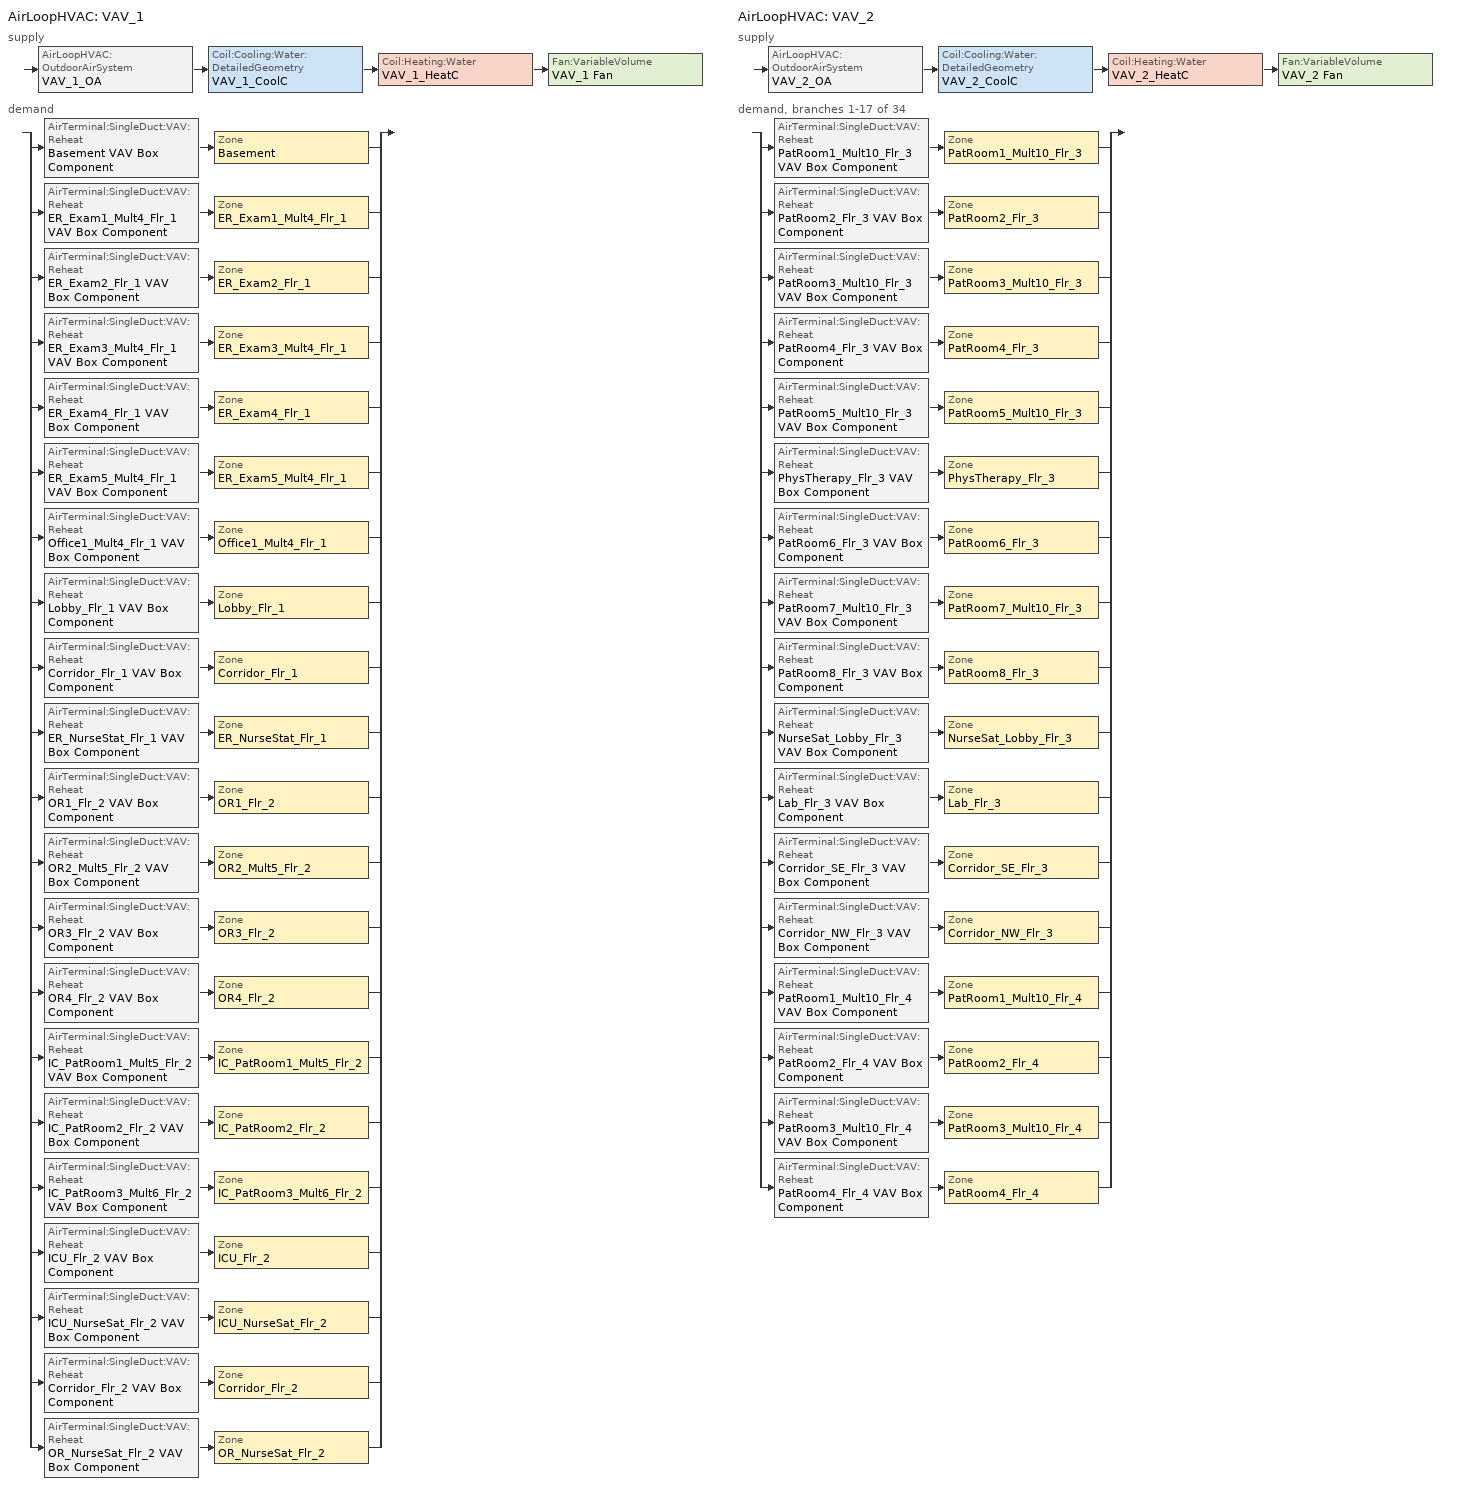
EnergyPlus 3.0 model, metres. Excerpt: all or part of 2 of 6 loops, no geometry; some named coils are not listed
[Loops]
AirLoopHVAC 'VAV_1'
 supply: AirLoopHVAC:OutdoorAirSystem 'VAV_1_OA' > Coil:Cooling:Water:DetailedGeometry 'VAV_1_CoolC' > Coil:Heating:Water 'VAV_1_HeatC' > Fan:VariableVolume 'VAV_1 Fan'
 demand: split
  | AirTerminal:SingleDuct:VAV:Reheat 'Basement VAV Box Component' > Zone 'Basement'
  | AirTerminal:SingleDuct:VAV:Reheat 'ER_Exam1_Mult4_Flr_1 VAV Box Component' > Zone 'ER_Exam1_Mult4_Flr_1'
  | AirTerminal:SingleDuct:VAV:Reheat 'ER_Exam2_Flr_1 VAV Box Component' > Zone 'ER_Exam2_Flr_1'
  | AirTerminal:SingleDuct:VAV:Reheat 'ER_Exam3_Mult4_Flr_1 VAV Box Component' > Zone 'ER_Exam3_Mult4_Flr_1'
  | AirTerminal:SingleDuct:VAV:Reheat 'ER_Exam4_Flr_1 VAV Box Component' > Zone 'ER_Exam4_Flr_1'
  | AirTerminal:SingleDuct:VAV:Reheat 'ER_Exam5_Mult4_Flr_1 VAV Box Component' > Zone 'ER_Exam5_Mult4_Flr_1'
  | AirTerminal:SingleDuct:VAV:Reheat 'Office1_Mult4_Flr_1 VAV Box Component' > Zone 'Office1_Mult4_Flr_1'
  | AirTerminal:SingleDuct:VAV:Reheat 'Lobby_Flr_1 VAV Box Component' > Zone 'Lobby_Flr_1'
  | AirTerminal:SingleDuct:VAV:Reheat 'Corridor_Flr_1 VAV Box Component' > Zone 'Corridor_Flr_1'
  | AirTerminal:SingleDuct:VAV:Reheat 'ER_NurseStat_Flr_1 VAV Box Component' > Zone 'ER_NurseStat_Flr_1'
  | AirTerminal:SingleDuct:VAV:Reheat 'OR1_Flr_2 VAV Box Component' > Zone 'OR1_Flr_2'
  | AirTerminal:SingleDuct:VAV:Reheat 'OR2_Mult5_Flr_2 VAV Box Component' > Zone 'OR2_Mult5_Flr_2'
  | AirTerminal:SingleDuct:VAV:Reheat 'OR3_Flr_2 VAV Box Component' > Zone 'OR3_Flr_2'
  | AirTerminal:SingleDuct:VAV:Reheat 'OR4_Flr_2 VAV Box Component' > Zone 'OR4_Flr_2'
  | AirTerminal:SingleDuct:VAV:Reheat 'IC_PatRoom1_Mult5_Flr_2 VAV Box Component' > Zone 'IC_PatRoom1_Mult5_Flr_2'
  | AirTerminal:SingleDuct:VAV:Reheat 'IC_PatRoom2_Flr_2 VAV Box Component' > Zone 'IC_PatRoom2_Flr_2'
  | AirTerminal:SingleDuct:VAV:Reheat 'IC_PatRoom3_Mult6_Flr_2 VAV Box Component' > Zone 'IC_PatRoom3_Mult6_Flr_2'
  | AirTerminal:SingleDuct:VAV:Reheat 'ICU_Flr_2 VAV Box Component' > Zone 'ICU_Flr_2'
  | AirTerminal:SingleDuct:VAV:Reheat 'ICU_NurseSat_Flr_2 VAV Box Component' > Zone 'ICU_NurseSat_Flr_2'
  | AirTerminal:SingleDuct:VAV:Reheat 'Corridor_Flr_2 VAV Box Component' > Zone 'Corridor_Flr_2'
  | AirTerminal:SingleDuct:VAV:Reheat 'OR_NurseSat_Flr_2 VAV Box Component' > Zone 'OR_NurseSat_Flr_2'
AirLoopHVAC 'VAV_2'
 supply: AirLoopHVAC:OutdoorAirSystem 'VAV_2_OA' > Coil:Cooling:Water:DetailedGeometry 'VAV_2_CoolC' > Coil:Heating:Water 'VAV_2_HeatC' > Fan:VariableVolume 'VAV_2 Fan'
 demand, branches 1-17 of 34: split
  | AirTerminal:SingleDuct:VAV:Reheat 'PatRoom1_Mult10_Flr_3 VAV Box Component' > Zone 'PatRoom1_Mult10_Flr_3'
  | AirTerminal:SingleDuct:VAV:Reheat 'PatRoom2_Flr_3 VAV Box Component' > Zone 'PatRoom2_Flr_3'
  | AirTerminal:SingleDuct:VAV:Reheat 'PatRoom3_Mult10_Flr_3 VAV Box Component' > Zone 'PatRoom3_Mult10_Flr_3'
  | AirTerminal:SingleDuct:VAV:Reheat 'PatRoom4_Flr_3 VAV Box Component' > Zone 'PatRoom4_Flr_3'
  | AirTerminal:SingleDuct:VAV:Reheat 'PatRoom5_Mult10_Flr_3 VAV Box Component' > Zone 'PatRoom5_Mult10_Flr_3'
  | AirTerminal:SingleDuct:VAV:Reheat 'PhysTherapy_Flr_3 VAV Box Component' > Zone 'PhysTherapy_Flr_3'
  | AirTerminal:SingleDuct:VAV:Reheat 'PatRoom6_Flr_3 VAV Box Component' > Zone 'PatRoom6_Flr_3'
  | AirTerminal:SingleDuct:VAV:Reheat 'PatRoom7_Mult10_Flr_3 VAV Box Component' > Zone 'PatRoom7_Mult10_Flr_3'
  | AirTerminal:SingleDuct:VAV:Reheat 'PatRoom8_Flr_3 VAV Box Component' > Zone 'PatRoom8_Flr_3'
  | AirTerminal:SingleDuct:VAV:Reheat 'NurseSat_Lobby_Flr_3 VAV Box Component' > Zone 'NurseSat_Lobby_Flr_3'
  | AirTerminal:SingleDuct:VAV:Reheat 'Lab_Flr_3 VAV Box Component' > Zone 'Lab_Flr_3'
  | AirTerminal:SingleDuct:VAV:Reheat 'Corridor_SE_Flr_3 VAV Box Component' > Zone 'Corridor_SE_Flr_3'
  | AirTerminal:SingleDuct:VAV:Reheat 'Corridor_NW_Flr_3 VAV Box Component' > Zone 'Corridor_NW_Flr_3'
  | AirTerminal:SingleDuct:VAV:Reheat 'PatRoom1_Mult10_Flr_4 VAV Box Component' > Zone 'PatRoom1_Mult10_Flr_4'
  | AirTerminal:SingleDuct:VAV:Reheat 'PatRoom2_Flr_4 VAV Box Component' > Zone 'PatRoom2_Flr_4'
  | AirTerminal:SingleDuct:VAV:Reheat 'PatRoom3_Mult10_Flr_4 VAV Box Component' > Zone 'PatRoom3_Mult10_Flr_4'
  | AirTerminal:SingleDuct:VAV:Reheat 'PatRoom4_Flr_4 VAV Box Component' > Zone 'PatRoom4_Flr_4'
[ComponentCost:LineItem]
Name | Line Item Type | Item | Cost per Each | Quantity | Cost per Unit of Output Capacity
People:Basement | General | Basement | 1 | 100.5884
LIGHTING EQUIP:Basement | Lights | Basement |  |  | 1
ElectricEquipment:Basement:MiscPlug | General | Basement | 1 | 30.1765
Infiltration:ER_Exam1_Mult4_Flr_1 | General | ER_Exam1_Mult4_Flr_1 | 1 | 0.0317
People:ER_Exam1_Mult4_Flr_1 | General | ER_Exam1_Mult4_Flr_1 | 1 | 8.0045
LIGHTING EQUIP:ER_Exam1_Mult4_Flr_1 | Lights | ER_Exam1_Mult4_Flr_1 |  |  | 1
ElectricEquipment:ER_Exam1_Mult4_Flr_1:MiscPlug | General | ER_Exam1_Mult4_Flr_1 | 1 | 2.3991
Infiltration:ER_Exam2_Flr_1 | General | ER_Exam2_Flr_1 | 1 | 0.0139
People:ER_Exam2_Flr_1 | General | ER_Exam2_Flr_1 | 1 | 2.0011
LIGHTING EQUIP:ER_Exam2_Flr_1 | Lights | ER_Exam2_Flr_1 |  |  | 1
ElectricEquipment:ER_Exam2_Flr_1:MiscPlug | General | ER_Exam2_Flr_1 | 1 | 0.5998
Infiltration:ER_Exam3_Mult4_Flr_1 | General | ER_Exam3_Mult4_Flr_1 | 1 | 0.0238
People:ER_Exam3_Mult4_Flr_1 | General | ER_Exam3_Mult4_Flr_1 | 1 | 8.0045
LIGHTING EQUIP:ER_Exam3_Mult4_Flr_1 | Lights | ER_Exam3_Mult4_Flr_1 |  |  | 1
ElectricEquipment:ER_Exam3_Mult4_Flr_1:MiscPlug | General | ER_Exam3_Mult4_Flr_1 | 1 | 2.3991
Infiltration:ER_Exam4_Flr_1 | General | ER_Exam4_Flr_1 | 1 | 0.0139
People:ER_Exam4_Flr_1 | General | ER_Exam4_Flr_1 | 1 | 2.0011
LIGHTING EQUIP:ER_Exam4_Flr_1 | Lights | ER_Exam4_Flr_1 |  |  | 1
ElectricEquipment:ER_Exam4_Flr_1:MiscPlug | General | ER_Exam4_Flr_1 | 1 | 0.5998
Infiltration:ER_Exam5_Mult4_Flr_1 | General | ER_Exam5_Mult4_Flr_1 | 1 | 0.0317
People:ER_Exam5_Mult4_Flr_1 | General | ER_Exam5_Mult4_Flr_1 | 1 | 8.0045
LIGHTING EQUIP:ER_Exam5_Mult4_Flr_1 | Lights | ER_Exam5_Mult4_Flr_1 |  |  | 1
ElectricEquipment:ER_Exam5_Mult4_Flr_1:MiscPlug | General | ER_Exam5_Mult4_Flr_1 | 1 | 2.3991
Infiltration:Office1_Mult4_Flr_1 | General | Office1_Mult4_Flr_1 | 1 | 0.0159
People:Office1_Mult4_Flr_1 | General | Office1_Mult4_Flr_1 | 1 | 3.9967
LIGHTING EQUIP:Office1_Mult4_Flr_1 | Lights | Office1_Mult4_Flr_1 |  |  | 1
ElectricEquipment:Office1_Mult4_Flr_1:MiscPlug | General | Office1_Mult4_Flr_1 | 1 | 0.4498
Infiltration:Lobby_Flr_1 | General | Lobby_Flr_1 | 1 | 0.1224
People:Lobby_Flr_1 | General | Lobby_Flr_1 | 1 | 79.3448
LIGHTING EQUIP:Lobby_Flr_1 | Lights | Lobby_Flr_1 |  |  | 1
ElectricEquipment:Lobby_Flr_1:MiscPlug | General | Lobby_Flr_1 | 1 | 11.9017
Infiltration:Corridor_Flr_1 | General | Corridor_Flr_1 | 1 | 0.027
People:Corridor_Flr_1 | General | Corridor_Flr_1 | 1 | 6.1455
LIGHTING EQUIP:Corridor_Flr_1 | Lights | Corridor_Flr_1 |  |  | 1
Infiltration:ER_NurseStat_Flr_1 | General | ER_NurseStat_Flr_1 | 1 | 0.0293
People:ER_NurseStat_Flr_1 | General | ER_NurseStat_Flr_1 | 1 | 26.5656
LIGHTING EQUIP:ER_NurseStat_Flr_1 | Lights | ER_NurseStat_Flr_1 |  |  | 1
ElectricEquipment:ER_NurseStat_Flr_1:MiscPlug | General | ER_NurseStat_Flr_1 | 1 | 9.9714
Infiltration:OR1_Flr_2 | General | OR1_Flr_2 | 1 | 0.0198
People:OR1_Flr_2 | General | OR1_Flr_2 | 1 | 2.9989
LIGHTING EQUIP:OR1_Flr_2 | Lights | OR1_Flr_2 |  |  | 1
ElectricEquipment:OR1_Flr_2:MiscPlug | General | OR1_Flr_2 | 1 | 2.9588
Infiltration:OR2_Mult5_Flr_2 | General | OR2_Mult5_Flr_2 | 1 | 0.0397
People:OR2_Mult5_Flr_2 | General | OR2_Mult5_Flr_2 | 1 | 14.9946
LIGHTING EQUIP:OR2_Mult5_Flr_2 | Lights | OR2_Mult5_Flr_2 |  |  | 1
ElectricEquipment:OR2_Mult5_Flr_2:MiscPlug | General | OR2_Mult5_Flr_2 | 1 | 14.7939
Infiltration:OR3_Flr_2 | General | OR3_Flr_2 | 1 | 0.0119
People:OR3_Flr_2 | General | OR3_Flr_2 | 1 | 2.9989
LIGHTING EQUIP:OR3_Flr_2 | Lights | OR3_Flr_2 |  |  | 1
ElectricEquipment:OR3_Flr_2:MiscPlug | General | OR3_Flr_2 | 1 | 2.9588
People:OR4_Flr_2 | General | OR4_Flr_2 | 1 | 11.9956
LIGHTING EQUIP:OR4_Flr_2 | Lights | OR4_Flr_2 |  |  | 1
ElectricEquipment:OR4_Flr_2:MiscPlug | General | OR4_Flr_2 | 1 | 11.8351
Infiltration:IC_PatRoom1_Mult5_Flr_2 | General | IC_PatRoom1_Mult5_Flr_2 | 1 | 0.0297
People:IC_PatRoom1_Mult5_Flr_2 | General | IC_PatRoom1_Mult5_Flr_2 | 1 | 10.0022
LIGHTING EQUIP:IC_PatRoom1_Mult5_Flr_2 | Lights | IC_PatRoom1_Mult5_Flr_2 |  |  | 1
ElectricEquipment:IC_PatRoom1_Mult5_Flr_2:MiscPlug | General | IC_PatRoom1_Mult5_Flr_2 | 1 | 3.3738
Infiltration:IC_PatRoom2_Flr_2 | General | IC_PatRoom2_Flr_2 | 1 | 0.0139
People:IC_PatRoom2_Flr_2 | General | IC_PatRoom2_Flr_2 | 1 | 2.0011
LIGHTING EQUIP:IC_PatRoom2_Flr_2 | Lights | IC_PatRoom2_Flr_2 |  |  | 1
ElectricEquipment:IC_PatRoom2_Flr_2:MiscPlug | General | IC_PatRoom2_Flr_2 | 1 | 0.8997
Infiltration:IC_PatRoom3_Mult6_Flr_2 | General | IC_PatRoom3_Mult6_Flr_2 | 1 | 0.0357
People:IC_PatRoom3_Mult6_Flr_2 | General | IC_PatRoom3_Mult6_Flr_2 | 1 | 12.0026
LIGHTING EQUIP:IC_PatRoom3_Mult6_Flr_2 | Lights | IC_PatRoom3_Mult6_Flr_2 |  |  | 1
ElectricEquipment:IC_PatRoom3_Mult6_Flr_2:MiscPlug | General | IC_PatRoom3_Mult6_Flr_2 | 1 | 4.0485
Infiltration:ICU_Flr_2 | General | ICU_Flr_2 | 1 | 0.0659
People:ICU_Flr_2 | General | ICU_Flr_2 | 1 | 13.2862
LIGHTING EQUIP:ICU_Flr_2 | Lights | ICU_Flr_2 |  |  | 1
ElectricEquipment:ICU_Flr_2:MiscPlug | General | ICU_Flr_2 | 1 | 19.9479
People:ICU_NurseSat_Flr_2 | General | ICU_NurseSat_Flr_2 | 1 | 35.9797
LIGHTING EQUIP:ICU_NurseSat_Flr_2 | Lights | ICU_NurseSat_Flr_2 |  |  | 1
ElectricEquipment:ICU_NurseSat_Flr_2:MiscPlug | General | ICU_NurseSat_Flr_2 | 1 | 5.397
Infiltration:Corridor_Flr_2 | General | Corridor_Flr_2 | 1 | 0.027
People:Corridor_Flr_2 | General | Corridor_Flr_2 | 1 | 6.1455
LIGHTING EQUIP:Corridor_Flr_2 | Lights | Corridor_Flr_2 |  |  | 1
Infiltration:OR_NurseSat_Flr_2 | General | OR_NurseSat_Flr_2 | 1 | 0.06
People:OR_NurseSat_Flr_2 | General | OR_NurseSat_Flr_2 | 1 | 54.4802
LIGHTING EQUIP:OR_NurseSat_Flr_2 | Lights | OR_NurseSat_Flr_2 |  |  | 1
ElectricEquipment:OR_NurseSat_Flr_2:MiscPlug | General | OR_NurseSat_Flr_2 | 1 | 8.172
Infiltration:PatRoom1_Mult10_Flr_3 | General | PatRoom1_Mult10_Flr_3 | 1 | 0.0595
People:PatRoom1_Mult10_Flr_3 | General | PatRoom1_Mult10_Flr_3 | 1 | 15.0085
LIGHTING EQUIP:PatRoom1_Mult10_Flr_3 | Lights | PatRoom1_Mult10_Flr_3 |  |  | 1
ElectricEquipment:PatRoom1_Mult10_Flr_3:MiscPlug | General | PatRoom1_Mult10_Flr_3 | 1 | 1.6869
Infiltration:PatRoom2_Flr_3 | General | PatRoom2_Flr_3 | 1 | 0.0157
People:PatRoom2_Flr_3 | General | PatRoom2_Flr_3 | 1 | 1.5015
LIGHTING EQUIP:PatRoom2_Flr_3 | Lights | PatRoom2_Flr_3 |  |  | 1
ElectricEquipment:PatRoom2_Flr_3:MiscPlug | General | PatRoom2_Flr_3 | 1 | 0.2811
Infiltration:PatRoom3_Mult10_Flr_3 | General | PatRoom3_Mult10_Flr_3 | 1 | 0.0575
People:PatRoom3_Mult10_Flr_3 | General | PatRoom3_Mult10_Flr_3 | 1 | 14.9945
LIGHTING EQUIP:PatRoom3_Mult10_Flr_3 | Lights | PatRoom3_Mult10_Flr_3 |  |  | 1
ElectricEquipment:PatRoom3_Mult10_Flr_3:MiscPlug | General | PatRoom3_Mult10_Flr_3 | 1 | 1.6308
Infiltration:PatRoom4_Flr_3 | General | PatRoom4_Flr_3 | 1 | 0.0157
People:PatRoom4_Flr_3 | General | PatRoom4_Flr_3 | 1 | 1.5015
LIGHTING EQUIP:PatRoom4_Flr_3 | Lights | PatRoom4_Flr_3 |  |  | 1
ElectricEquipment:PatRoom4_Flr_3:MiscPlug | General | PatRoom4_Flr_3 | 1 | 0.2811
Infiltration:PatRoom5_Mult10_Flr_3 | General | PatRoom5_Mult10_Flr_3 | 1 | 0.0595
People:PatRoom5_Mult10_Flr_3 | General | PatRoom5_Mult10_Flr_3 | 1 | 15.0085
LIGHTING EQUIP:PatRoom5_Mult10_Flr_3 | Lights | PatRoom5_Mult10_Flr_3 |  |  | 1
ElectricEquipment:PatRoom5_Mult10_Flr_3:MiscPlug | General | PatRoom5_Mult10_Flr_3 | 1 | 1.6869
People:PhysTherapy_Flr_3 | General | PhysTherapy_Flr_3 | 1 | 105.0106
LIGHTING EQUIP:PhysTherapy_Flr_3 | Lights | PhysTherapy_Flr_3 |  |  | 1
ElectricEquipment:PhysTherapy_Flr_3:MiscPlug | General | PhysTherapy_Flr_3 | 1 | 7.877
Infiltration:PatRoom6_Flr_3 | General | PatRoom6_Flr_3 | 1 | 0.0139
People:PatRoom6_Flr_3 | General | PatRoom6_Flr_3 | 1 | 1.4995
LIGHTING EQUIP:PatRoom6_Flr_3 | Lights | PatRoom6_Flr_3 |  |  | 1
ElectricEquipment:PatRoom6_Flr_3:MiscPlug | General | PatRoom6_Flr_3 | 1 | 0.2249
Infiltration:PatRoom7_Mult10_Flr_3 | General | PatRoom7_Mult10_Flr_3 | 1 | 0.0575
People:PatRoom7_Mult10_Flr_3 | General | PatRoom7_Mult10_Flr_3 | 1 | 14.9945
LIGHTING EQUIP:PatRoom7_Mult10_Flr_3 | Lights | PatRoom7_Mult10_Flr_3 |  |  | 1
ElectricEquipment:PatRoom7_Mult10_Flr_3:MiscPlug | General | PatRoom7_Mult10_Flr_3 | 1 | 1.6308
Infiltration:PatRoom8_Flr_3 | General | PatRoom8_Flr_3 | 1 | 0.0139
People:PatRoom8_Flr_3 | General | PatRoom8_Flr_3 | 1 | 1.4995
LIGHTING EQUIP:PatRoom8_Flr_3 | Lights | PatRoom8_Flr_3 |  |  | 1
ElectricEquipment:PatRoom8_Flr_3:MiscPlug | General | PatRoom8_Flr_3 | 1 | 0.2249
People:NurseSat_Lobby_Flr_3 | General | NurseSat_Lobby_Flr_3 | 1 | 48.7323
LIGHTING EQUIP:NurseSat_Lobby_Flr_3 | Lights | NurseSat_Lobby_Flr_3 |  |  | 1
ElectricEquipment:NurseSat_Lobby_Flr_3:MiscPlug | General | NurseSat_Lobby_Flr_3 | 1 | 7.3098
People:Lab_Flr_3 | General | Lab_Flr_3 | 1 | 71.2506
LIGHTING EQUIP:Lab_Flr_3 | Lights | Lab_Flr_3 |  |  | 1
ElectricEquipment:Lab_Flr_3:MiscPlug | General | Lab_Flr_3 | 1 | 8.5469
Infiltration:Corridor_SE_Flr_3 | General | Corridor_SE_Flr_3 | 1 | 0.0134
People:Corridor_SE_Flr_3 | General | Corridor_SE_Flr_3 | 1 | 6.1205
LIGHTING EQUIP:Corridor_SE_Flr_3 | Lights | Corridor_SE_Flr_3 |  |  | 1
Infiltration:Corridor_NW_Flr_3 | General | Corridor_NW_Flr_3 | 1 | 0.0134
People:Corridor_NW_Flr_3 | General | Corridor_NW_Flr_3 | 1 | 6.1205
LIGHTING EQUIP:Corridor_NW_Flr_3 | Lights | Corridor_NW_Flr_3 |  |  | 1
Infiltration:PatRoom1_Mult10_Flr_4 | General | PatRoom1_Mult10_Flr_4 | 1 | 0.0595
People:PatRoom1_Mult10_Flr_4 | General | PatRoom1_Mult10_Flr_4 | 1 | 15.0085
LIGHTING EQUIP:PatRoom1_Mult10_Flr_4 | Lights | PatRoom1_Mult10_Flr_4 |  |  | 1
ElectricEquipment:PatRoom1_Mult10_Flr_4:MiscPlug | General | PatRoom1_Mult10_Flr_4 | 1 | 1.6869
Infiltration:PatRoom2_Flr_4 | General | PatRoom2_Flr_4 | 1 | 0.0157
People:PatRoom2_Flr_4 | General | PatRoom2_Flr_4 | 1 | 1.5015
LIGHTING EQUIP:PatRoom2_Flr_4 | Lights | PatRoom2_Flr_4 |  |  | 1
ElectricEquipment:PatRoom2_Flr_4:MiscPlug | General | PatRoom2_Flr_4 | 1 | 0.2811
Infiltration:PatRoom3_Mult10_Flr_4 | General | PatRoom3_Mult10_Flr_4 | 1 | 0.0575
People:PatRoom3_Mult10_Flr_4 | General | PatRoom3_Mult10_Flr_4 | 1 | 14.9945
LIGHTING EQUIP:PatRoom3_Mult10_Flr_4 | Lights | PatRoom3_Mult10_Flr_4 |  |  | 1
ElectricEquipment:PatRoom3_Mult10_Flr_4:MiscPlug | General | PatRoom3_Mult10_Flr_4 | 1 | 1.6308
Infiltration:PatRoom4_Flr_4 | General | PatRoom4_Flr_4 | 1 | 0.0157
People:PatRoom4_Flr_4 | General | PatRoom4_Flr_4 | 1 | 1.5015
LIGHTING EQUIP:PatRoom4_Flr_4 | Lights | PatRoom4_Flr_4 |  |  | 1
ElectricEquipment:PatRoom4_Flr_4:MiscPlug | General | PatRoom4_Flr_4 | 1 | 0.2811
[Sizing:Zone] Zone Cooling Design Supply Air Temperature {C}=14; Zone Heating Design Supply Air Temperature {C}=40; Zone Cooling Design Supply Air Humidity Ratio {kg-H20/kg-air}=0.0085; Zone Heating Design Supply Air Humidity Ratio {kg-H20/kg-air}=0.008; Outdoor Air Method=Flow/Zone; Outside Air Flow per Zone Floor Area=0; Zone Sizing Factor=0; Cooling Design Air Flow Method {Flow/Zone | DesignDay}=DesignDay; Cooling Design Air Flow Rate=0; Cooling Minimum Air Flow=0; Cooling Minimum Air Flow Fraction=0; Heating Design Air Flow Method {Flow/Zone | DesignDay}=DesignDay; Heating Design Air Flow Rate=0
Name | Outside Air Flow per Zone {m3/s}
Basement | 1.00588
ER_Exam1_Mult4_Flr_1; ER_Exam2_Flr_1; ER_Exam3_Mult4_Flr_1; ER_Exam4_Flr_1; ER_Exam5_Mult4_Flr_1; IC_PatRoom2_Flr_2; PatRoom6_Flr_3; PatRoom8_Flr_3 | 0.06609
Office1_Mult4_Flr_1 | 0.00999172
Lobby_Flr_1 | 0.793448
Corridor_Flr_1; Corridor_Flr_2 | 0.142258
ER_NurseStat_Flr_1 | 2.92997
OR1_Flr_2; OR2_Mult5_Flr_2; OR3_Flr_2 | 0.19826
OR4_Flr_2 | 0.79308
IC_PatRoom1_Mult5_Flr_2; IC_PatRoom3_Mult6_Flr_2; PatRoom1_Mult10_Flr_3; PatRoom5_Mult10_Flr_3; PatRoom1_Mult10_Flr_4 | 0.04956
ICU_Flr_2 | 1.46535
ICU_NurseSat_Flr_2 | 0.359797
OR_NurseSat_Flr_2 | 0.544802
PatRoom2_Flr_3; PatRoom4_Flr_3; PatRoom2_Flr_4; PatRoom4_Flr_4 | 0.08262
PatRoom3_Mult10_Flr_3; PatRoom7_Mult10_Flr_3; PatRoom3_Mult10_Flr_4 | 0.04792
PhysTherapy_Flr_3 | 0.840085
NurseSat_Lobby_Flr_3 | 0.487323
Lab_Flr_3 | 0.712506
Corridor_SE_Flr_3; Corridor_NW_Flr_3 | 0.141677
[ZoneControl:Thermostat] Control Type Schedule=Dual Zone Control Type Sched
Name | Zone | Control 1
Basement Thermostat | Basement | Basement DualSPSched
ER_Exam1_Mult4_Flr_1 Thermostat | ER_Exam1_Mult4_Flr_1 | ER_Exam1_Mult4_Flr_1 DualSPSched
ER_Exam2_Flr_1 Thermostat | ER_Exam2_Flr_1 | ER_Exam2_Flr_1 DualSPSched
ER_Exam3_Mult4_Flr_1 Thermostat | ER_Exam3_Mult4_Flr_1 | ER_Exam3_Mult4_Flr_1 DualSPSched
ER_Exam4_Flr_1 Thermostat | ER_Exam4_Flr_1 | ER_Exam4_Flr_1 DualSPSched
ER_Exam5_Mult4_Flr_1 Thermostat | ER_Exam5_Mult4_Flr_1 | ER_Exam5_Mult4_Flr_1 DualSPSched
Office1_Mult4_Flr_1 Thermostat | Office1_Mult4_Flr_1 | Office1_Mult4_Flr_1 DualSPSched
Lobby_Flr_1 Thermostat | Lobby_Flr_1 | Lobby_Flr_1 DualSPSched
Corridor_Flr_1 Thermostat | Corridor_Flr_1 | Corridor_Flr_1 DualSPSched
ER_NurseStat_Flr_1 Thermostat | ER_NurseStat_Flr_1 | ER_NurseStat_Flr_1 DualSPSched
OR1_Flr_2 Thermostat | OR1_Flr_2 | OR1_Flr_2 DualSPSched
OR2_Mult5_Flr_2 Thermostat | OR2_Mult5_Flr_2 | OR2_Mult5_Flr_2 DualSPSched
OR3_Flr_2 Thermostat | OR3_Flr_2 | OR3_Flr_2 DualSPSched
OR4_Flr_2 Thermostat | OR4_Flr_2 | OR4_Flr_2 DualSPSched
IC_PatRoom1_Mult5_Flr_2 Thermostat | IC_PatRoom1_Mult5_Flr_2 | IC_PatRoom1_Mult5_Flr_2 DualSPSched
IC_PatRoom2_Flr_2 Thermostat | IC_PatRoom2_Flr_2 | IC_PatRoom2_Flr_2 DualSPSched
IC_PatRoom3_Mult6_Flr_2 Thermostat | IC_PatRoom3_Mult6_Flr_2 | IC_PatRoom3_Mult6_Flr_2 DualSPSched
ICU_Flr_2 Thermostat | ICU_Flr_2 | ICU_Flr_2 DualSPSched
ICU_NurseSat_Flr_2 Thermostat | ICU_NurseSat_Flr_2 | ICU_NurseSat_Flr_2 DualSPSched
Corridor_Flr_2 Thermostat | Corridor_Flr_2 | Corridor_Flr_2 DualSPSched
OR_NurseSat_Flr_2 Thermostat | OR_NurseSat_Flr_2 | OR_NurseSat_Flr_2 DualSPSched
PatRoom1_Mult10_Flr_3 Thermostat | PatRoom1_Mult10_Flr_3 | PatRoom1_Mult10_Flr_3 DualSPSched
PatRoom2_Flr_3 Thermostat | PatRoom2_Flr_3 | PatRoom2_Flr_3 DualSPSched
PatRoom3_Mult10_Flr_3 Thermostat | PatRoom3_Mult10_Flr_3 | PatRoom3_Mult10_Flr_3 DualSPSched
PatRoom4_Flr_3 Thermostat | PatRoom4_Flr_3 | PatRoom4_Flr_3 DualSPSched
PatRoom5_Mult10_Flr_3 Thermostat | PatRoom5_Mult10_Flr_3 | PatRoom5_Mult10_Flr_3 DualSPSched
PhysTherapy_Flr_3 Thermostat | PhysTherapy_Flr_3 | PhysTherapy_Flr_3 DualSPSched
PatRoom6_Flr_3 Thermostat | PatRoom6_Flr_3 | PatRoom6_Flr_3 DualSPSched
PatRoom7_Mult10_Flr_3 Thermostat | PatRoom7_Mult10_Flr_3 | PatRoom7_Mult10_Flr_3 DualSPSched
PatRoom8_Flr_3 Thermostat | PatRoom8_Flr_3 | PatRoom8_Flr_3 DualSPSched
NurseSat_Lobby_Flr_3 Thermostat | NurseSat_Lobby_Flr_3 | NurseSat_Lobby_Flr_3 DualSPSched
Lab_Flr_3 Thermostat | Lab_Flr_3 | Lab_Flr_3 DualSPSched
Corridor_SE_Flr_3 Thermostat | Corridor_SE_Flr_3 | Corridor_SE_Flr_3 DualSPSched
Corridor_NW_Flr_3 Thermostat | Corridor_NW_Flr_3 | Corridor_NW_Flr_3 DualSPSched
PatRoom1_Mult10_Flr_4 Thermostat | PatRoom1_Mult10_Flr_4 | PatRoom1_Mult10_Flr_4 DualSPSched
PatRoom2_Flr_4 Thermostat | PatRoom2_Flr_4 | PatRoom2_Flr_4 DualSPSched
PatRoom3_Mult10_Flr_4 Thermostat | PatRoom3_Mult10_Flr_4 | PatRoom3_Mult10_Flr_4 DualSPSched
PatRoom4_Flr_4 Thermostat | PatRoom4_Flr_4 | PatRoom4_Flr_4 DualSPSched
[ThermostatSetpoint:DualSetpoint] Heating Setpoint Temperature Schedule=HtgSetP_Sch; Cooling Setpoint Temperature Schedule=ClgSetP_Sch
Basement DualSPSched; ER_Exam1_Mult4_Flr_1 DualSPSched; ER_Exam2_Flr_1 DualSPSched; ER_Exam3_Mult4_Flr_1 DualSPSched; ER_Exam4_Flr_1 DualSPSched; ER_Exam5_Mult4_Flr_1 DualSPSched; Office1_Mult4_Flr_1 DualSPSched; Lobby_Flr_1 DualSPSched; Corridor_Flr_1 DualSPSched; ER_NurseStat_Flr_1 DualSPSched; OR1_Flr_2 DualSPSched; OR2_Mult5_Flr_2 DualSPSched; OR3_Flr_2 DualSPSched; OR4_Flr_2 DualSPSched; IC_PatRoom1_Mult5_Flr_2 DualSPSched; IC_PatRoom2_Flr_2 DualSPSched; IC_PatRoom3_Mult6_Flr_2 DualSPSched; ICU_Flr_2 DualSPSched; ICU_NurseSat_Flr_2 DualSPSched; Corridor_Flr_2 DualSPSched; OR_NurseSat_Flr_2 DualSPSched; PatRoom1_Mult10_Flr_3 DualSPSched; PatRoom2_Flr_3 DualSPSched; PatRoom3_Mult10_Flr_3 DualSPSched; PatRoom4_Flr_3 DualSPSched; PatRoom5_Mult10_Flr_3 DualSPSched; PhysTherapy_Flr_3 DualSPSched; PatRoom6_Flr_3 DualSPSched; PatRoom7_Mult10_Flr_3 DualSPSched; PatRoom8_Flr_3 DualSPSched; NurseSat_Lobby_Flr_3 DualSPSched; Lab_Flr_3 DualSPSched; Corridor_SE_Flr_3 DualSPSched; Corridor_NW_Flr_3 DualSPSched; PatRoom1_Mult10_Flr_4 DualSPSched; PatRoom2_Flr_4 DualSPSched; PatRoom3_Mult10_Flr_4 DualSPSched; PatRoom4_Flr_4 DualSPSched
[Zone equipment]
Basement: Basement VAV Box Component
ER_Exam1_Mult4_Flr_1: ER_Exam1_Mult4_Flr_1 VAV Box Component
ER_Exam2_Flr_1: ER_Exam2_Flr_1 VAV Box Component
ER_Exam3_Mult4_Flr_1: ER_Exam3_Mult4_Flr_1 VAV Box Component
ER_Exam4_Flr_1: ER_Exam4_Flr_1 VAV Box Component
ER_Exam5_Mult4_Flr_1: ER_Exam5_Mult4_Flr_1 VAV Box Component
Office1_Mult4_Flr_1: Office1_Mult4_Flr_1 VAV Box Component
Lobby_Flr_1: Lobby_Flr_1 VAV Box Component
Corridor_Flr_1: Corridor_Flr_1 VAV Box Component
ER_NurseStat_Flr_1: ER_NurseStat_Flr_1 VAV Box Component
OR1_Flr_2: OR1_Flr_2 VAV Box Component
OR2_Mult5_Flr_2: OR2_Mult5_Flr_2 VAV Box Component
OR3_Flr_2: OR3_Flr_2 VAV Box Component
OR4_Flr_2: OR4_Flr_2 VAV Box Component
IC_PatRoom1_Mult5_Flr_2: IC_PatRoom1_Mult5_Flr_2 VAV Box Component
IC_PatRoom2_Flr_2: IC_PatRoom2_Flr_2 VAV Box Component
IC_PatRoom3_Mult6_Flr_2: IC_PatRoom3_Mult6_Flr_2 VAV Box Component
ICU_Flr_2: ICU_Flr_2 VAV Box Component
ICU_NurseSat_Flr_2: ICU_NurseSat_Flr_2 VAV Box Component
Corridor_Flr_2: Corridor_Flr_2 VAV Box Component
OR_NurseSat_Flr_2: OR_NurseSat_Flr_2 VAV Box Component
PatRoom1_Mult10_Flr_3: PatRoom1_Mult10_Flr_3 VAV Box Component
PatRoom2_Flr_3: PatRoom2_Flr_3 VAV Box Component
PatRoom3_Mult10_Flr_3: PatRoom3_Mult10_Flr_3 VAV Box Component
PatRoom4_Flr_3: PatRoom4_Flr_3 VAV Box Component
PatRoom5_Mult10_Flr_3: PatRoom5_Mult10_Flr_3 VAV Box Component
PhysTherapy_Flr_3: PhysTherapy_Flr_3 VAV Box Component
PatRoom6_Flr_3: PatRoom6_Flr_3 VAV Box Component
PatRoom7_Mult10_Flr_3: PatRoom7_Mult10_Flr_3 VAV Box Component
PatRoom8_Flr_3: PatRoom8_Flr_3 VAV Box Component
NurseSat_Lobby_Flr_3: NurseSat_Lobby_Flr_3 VAV Box Component
Lab_Flr_3: Lab_Flr_3 VAV Box Component
Corridor_SE_Flr_3: Corridor_SE_Flr_3 VAV Box Component
Corridor_NW_Flr_3: Corridor_NW_Flr_3 VAV Box Component
PatRoom1_Mult10_Flr_4: PatRoom1_Mult10_Flr_4 VAV Box Component
PatRoom2_Flr_4: PatRoom2_Flr_4 VAV Box Component
PatRoom3_Mult10_Flr_4: PatRoom3_Mult10_Flr_4 VAV Box Component
PatRoom4_Flr_4: PatRoom4_Flr_4 VAV Box Component
[AirTerminal:SingleDuct:VAV:Reheat] Availability Schedule=ALWAYS_ON; Maximum Air Flow Rate {m3/s}=AUTOSIZE; Zone Minimum Air Flow Fraction=0.3; Maximum Hot Water or Steam Flow Rate {m3/s}=AUTOSIZE; Minimum Hot Water or Steam Flow Rate {m3/s}=0; Convergence Tolerance=0.001; Damper Heating Action=Reverse
Name | Reheat Coil
Basement VAV Box Component | Basement VAV Box Reheat Coil
ER_Exam1_Mult4_Flr_1 VAV Box Component | ER_Exam1_Mult4_Flr_1 VAV Box Reheat Coil
ER_Exam2_Flr_1 VAV Box Component | ER_Exam2_Flr_1 VAV Box Reheat Coil
ER_Exam3_Mult4_Flr_1 VAV Box Component | ER_Exam3_Mult4_Flr_1 VAV Box Reheat Coil
ER_Exam4_Flr_1 VAV Box Component | ER_Exam4_Flr_1 VAV Box Reheat Coil
ER_Exam5_Mult4_Flr_1 VAV Box Component | ER_Exam5_Mult4_Flr_1 VAV Box Reheat Coil
Office1_Mult4_Flr_1 VAV Box Component | Office1_Mult4_Flr_1 VAV Box Reheat Coil
Lobby_Flr_1 VAV Box Component | Lobby_Flr_1 VAV Box Reheat Coil
Corridor_Flr_1 VAV Box Component | Corridor_Flr_1 VAV Box Reheat Coil
ER_NurseStat_Flr_1 VAV Box Component | ER_NurseStat_Flr_1 VAV Box Reheat Coil
OR1_Flr_2 VAV Box Component | OR1_Flr_2 VAV Box Reheat Coil
OR2_Mult5_Flr_2 VAV Box Component | OR2_Mult5_Flr_2 VAV Box Reheat Coil
OR3_Flr_2 VAV Box Component | OR3_Flr_2 VAV Box Reheat Coil
OR4_Flr_2 VAV Box Component | OR4_Flr_2 VAV Box Reheat Coil
IC_PatRoom1_Mult5_Flr_2 VAV Box Component | IC_PatRoom1_Mult5_Flr_2 VAV Box Reheat Coil
IC_PatRoom2_Flr_2 VAV Box Component | IC_PatRoom2_Flr_2 VAV Box Reheat Coil
IC_PatRoom3_Mult6_Flr_2 VAV Box Component | IC_PatRoom3_Mult6_Flr_2 VAV Box Reheat Coil
ICU_Flr_2 VAV Box Component | ICU_Flr_2 VAV Box Reheat Coil
ICU_NurseSat_Flr_2 VAV Box Component | ICU_NurseSat_Flr_2 VAV Box Reheat Coil
Corridor_Flr_2 VAV Box Component | Corridor_Flr_2 VAV Box Reheat Coil
OR_NurseSat_Flr_2 VAV Box Component | OR_NurseSat_Flr_2 VAV Box Reheat Coil
PatRoom1_Mult10_Flr_3 VAV Box Component | PatRoom1_Mult10_Flr_3 VAV Box Reheat Coil
PatRoom2_Flr_3 VAV Box Component | PatRoom2_Flr_3 VAV Box Reheat Coil
PatRoom3_Mult10_Flr_3 VAV Box Component | PatRoom3_Mult10_Flr_3 VAV Box Reheat Coil
PatRoom4_Flr_3 VAV Box Component | PatRoom4_Flr_3 VAV Box Reheat Coil
PatRoom5_Mult10_Flr_3 VAV Box Component | PatRoom5_Mult10_Flr_3 VAV Box Reheat Coil
PhysTherapy_Flr_3 VAV Box Component | PhysTherapy_Flr_3 VAV Box Reheat Coil
PatRoom6_Flr_3 VAV Box Component | PatRoom6_Flr_3 VAV Box Reheat Coil
PatRoom7_Mult10_Flr_3 VAV Box Component | PatRoom7_Mult10_Flr_3 VAV Box Reheat Coil
PatRoom8_Flr_3 VAV Box Component | PatRoom8_Flr_3 VAV Box Reheat Coil
NurseSat_Lobby_Flr_3 VAV Box Component | NurseSat_Lobby_Flr_3 VAV Box Reheat Coil
Lab_Flr_3 VAV Box Component | Lab_Flr_3 VAV Box Reheat Coil
Corridor_SE_Flr_3 VAV Box Component | Corridor_SE_Flr_3 VAV Box Reheat Coil
Corridor_NW_Flr_3 VAV Box Component | Corridor_NW_Flr_3 VAV Box Reheat Coil
PatRoom1_Mult10_Flr_4 VAV Box Component | PatRoom1_Mult10_Flr_4 VAV Box Reheat Coil
PatRoom2_Flr_4 VAV Box Component | PatRoom2_Flr_4 VAV Box Reheat Coil
PatRoom3_Mult10_Flr_4 VAV Box Component | PatRoom3_Mult10_Flr_4 VAV Box Reheat Coil
PatRoom4_Flr_4 VAV Box Component | PatRoom4_Flr_4 VAV Box Reheat Coil
[Coil:Heating:Water] Availablility Schedule=ALWAYS_ON; U-Factor Times Area Value {W/K}=AUTOSIZE; Maximum Water Flow Rate {m3/s}=AUTOSIZE; Coil Peformance input method=UFactorTimesAreaAndDesignWaterFlowRate; Nominal Capacity=AUTOSIZE; Design Inlet Water Temperature=82.2; Design Inlet Air Temperature=16.6; Design Outlet Water Temperature=71.1; Design Outlet Air Temperature=32.2
VAV_1_HeatC; VAV_2_HeatC
[AirLoopHVAC] Design Supply Air Flow Rate {m3/s}=AUTOSIZE
VAV_1; VAV_2
[Controller:WaterCoil] Control Variable {Temperature | HumidityRatio | TemperatureAndHumidityRatio | Flow}=Temperature; Maximum Actuated Flow {m3/s}=AUTOSIZE; Minimum Actuated Flow {m3/s}=0
Name | Action {Normal | Reverse} | Actuator Variable {Flow} | Actuator Variable {FLOW} | Controller Convergence Tolerance {delta C} [Delta temp from setpoint]
VAV_1_CoolC_Controller; VAV_2_CoolC_Controller | Reverse | Flow
VAV_1_HeatC_Controller; VAV_2_HeatC_Controller | Normal |  | Flow | 0.0001
[SetpointManager:Scheduled] Control Variable {Temperature| others }=Temperature; Schedule=Seasonal-Reset-Supply-Air-Temp-Sch
Name | Setpoint Node or NodeList
VAV_1 SAT setpoint | VAV_1 Supply Equipment Outlet Node
VAV_2 SAT setpoint | VAV_2 Supply Equipment Outlet Node
[SetpointManager:MixedAir]
Name | Control Variable {Temperature} | Setpoint Node or NodeList | Control Variable
VAV_1_CoolC SAT Manager | Temperature | VAV_1_CoolC-VAV_1_HeatCNode
VAV_1_HeatC SAT Manager | Temperature | VAV_1_HeatC-VAV_1 FanNode
VAV_1_OAMixed Air Temp Manager |  | VAV_1_OA-VAV_1_CoolCNode | Temperature
VAV_2_CoolC SAT Manager | Temperature | VAV_2_CoolC-VAV_2_HeatCNode
VAV_2_HeatC SAT Manager | Temperature | VAV_2_HeatC-VAV_2 FanNode
VAV_2_OAMixed Air Temp Manager |  | VAV_2_OA-VAV_2_CoolCNode | Temperature
[Sizing:System] Type Of Load To Size On {Sensible}=Sensible; Design Outdoor Air Flow Rate {m3/s}=AUTOSIZE; Minimum System Air Flow Ratio=0.3; Preheat Design Temperature {C}=7; Preheat Design Humidity Ratio {kg-H2O/kg-air}=0.008; Precool Design Temperature {C}=12.8; Precool Design Humidity Ratio {kg-H2O/kg-air}=0.008; Central Cooling Design Supply Air Temperature {C}=12.8; Central Heating Design Supply Air Temperature {C}=16.7; Sizing Option {Coincident | NonCoincident}=NonCoincident; 100% Outdoor Air in Cooling {Yes | No}=No; 100% Outdoor Air in Heating {Yes | No}=No; Central Cooling Design Supply Air Humidity Ratio {kg-H2O/kg-air}=0.0085; Central Heating Design Supply Air Humidity Ratio {kg-H2O/kg-air}=0.008; Cooling Design Air Flow Method=DesignDay; Cooling Design Air Flow Rate {m3/s}=0; Heating Design Air Flow Method=DesignDay; Heating Design Air Flow Rate {m3/s}=0
VAV_1; VAV_2
[Controller:OutdoorAir] Minimum Outdoor Air Flow Rate {m3/s}=AUTOSIZE; Maximum Outdoor Air Flow Rate {m3/s}=AUTOSIZE; Economizer Control Type=DifferentialDryBulb; Economizer Control Action Type=ModulateFlow; Economizer Maximum Limit Dry-Bulb Temperature {C}=28; Economizer Maximum Limit Enthalpy {J/kg}=64000; Economizer Minimum Limit Dry-Bulb Temperature {C}=0; Lockout Type=NoLockout; Minimum Limit Type=FixedMinimum; Minimum Outdoor Air Schedule=MinOA_MotorizedDamper_Sched
VAV_1_OA_Controller; VAV_2_OA_Controller
[Coil:Cooling:Water:DetailedGeometry] Availablility Schedule=ALWAYS_ON; Maximum Water Flow Rate {m3/s}=AUTOSIZE; Tube Outside Surface Area  {m2}=AUTOSIZE; Total Tube Inside Area {m2}=AUTOSIZE; Fin Surface Area {m2}=AUTOSIZE; Minimum Airflow Area {m2}=AUTOSIZE; Coil Depth {m}=AUTOSIZE; Fin Diameter {m}=AUTOSIZE; Fin Thickness {m}=0.0015; Tube Inside Diameter  {m}=0.01445; Tube Outside Diameter {m}=0.0159; Tube Thermal Conductivity {W/m-K}=0.386; Fin Thermal Conductivity {W/m-K}=0.204; Fin Spacing {m}=0.0018; Tube Depth Spacing {m}=0.026; Number of Tube Rows=6; Number of Tubes per Row=AUTOSIZE
VAV_1_CoolC; VAV_2_CoolC
[Fan:VariableVolume] Availability Schedule=HVACOperationSchd; Fan Efficiency=0.421885; Pressure Rise {Pa}=1000; Maximum Flow Rate {m3/s}=AUTOSIZE; Minimum Flow Rate {m3/s}=AUTOSIZE; Motor Efficiency=0.95; Motor In Airstream Fraction=1; Fan Coefficient 1=0.350712; Fan Coefficient 2=0.308505; Fan Coefficient 3=-0.541374; Fan Coefficient 4=0.871988; Fan Coefficient 5=0
VAV_1 Fan; VAV_2 Fan
[Schedule:Compact]
ALWAYS_ON; HVACOperationSchd; MinOA_MotorizedDamper_Sched: Through: 12/31, For: AllDays, Until: 24:00, 1
HTGSETP_SCH: Through: 12/31, For: ALLDays, Until: 24:00, 21
CLGSETP_SCH: Through: 12/31, For: AllDays, Until: 24:00, 24
Dual Zone Control Type Sched: Through: 12/31, For: AllDays, Until: 24:00, 4
Seasonal-Reset-Supply-Air-Temp-Sch: Through: 3/31, For: AllDays, Until: 24:00, 13, Through: 9/30, For: AllDays, Until: 24:00, 13, Through: 12/31, For: AllDays, Until: 24:00, 13
